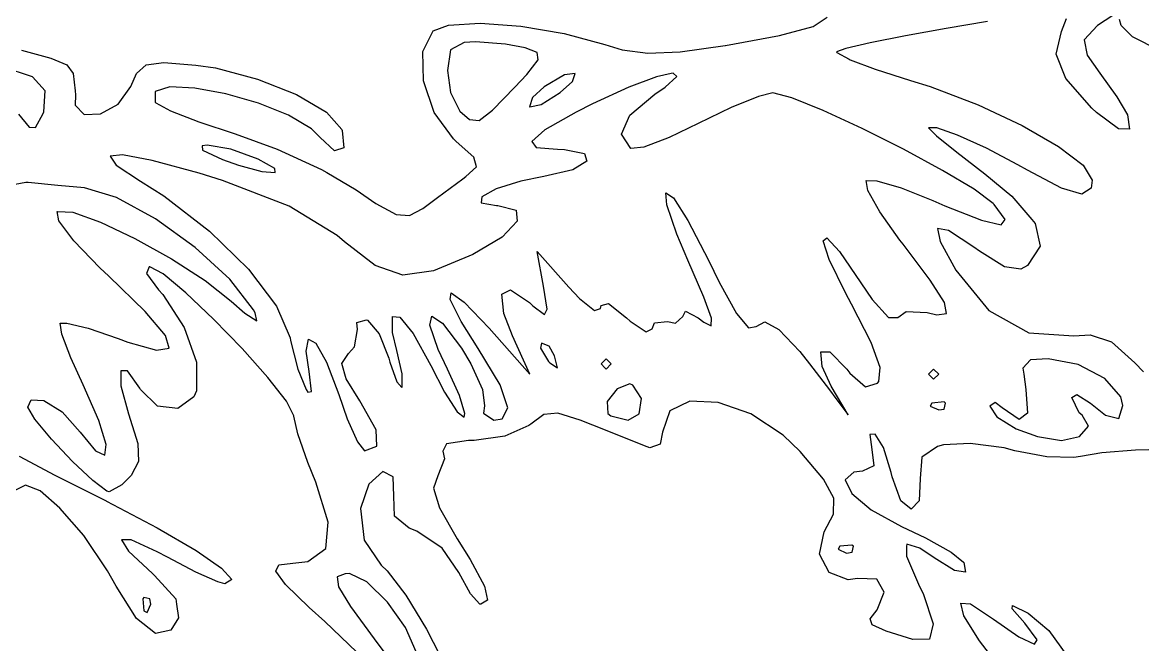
# Model space of a CAD drawing. Extents: x 111.7 to 189.1, y -142.8 to -74.9.
# Drawn here: x 150.46 to 161.72, y -118.31 to -112.05 of the extents above; entities that cross this region are included whole.
import ezdxf

# ---------------------------------------------------------------- set-up
doc = ezdxf.new("R2010")
doc.units = 0
doc.layers.add('BLACK', color=7, linetype='CONTINUOUS')

msp = doc.modelspace()

# ---------------------------------------------------------------- linework, layer by layer
at = {"layer": 'BLACK', "linetype": 'CONTINUOUS'}
for p, q in [((158.407, -112.088), (158.546, -111.996)), ((161.418, -111.979), (161.262, -112.078)), ((154.587, -112.132), (154.741, -112.076)), ((154.741, -112.076), (155.059, -112.056)), ((155.059, -112.056), (155.467, -112.086)), ((155.467, -112.086), (155.904, -112.159)), ((158.067, -112.181), (158.407, -112.088)), ((159.742, -112.109), (159.333, -112.184)), ((160.157, -112.037), (159.742, -112.109)), ((160.902, -112.14), (160.953, -112.009)), ((161.262, -112.078), (161.128, -112.224)), ((161.5, -112.08), (161.483, -112.017)), ((161.613, -112.192), (161.5, -112.08)), ((154.482, -112.339), (154.587, -112.132)), ((155.904, -112.159), (156.313, -112.271)), ((157.524, -112.28), (158.067, -112.181)), ((159.333, -112.184), (158.98, -112.254)), ((160.848, -112.368), (160.902, -112.14)), ((161.887, -112.33), (161.613, -112.192)), ((150.451, -112.326), (150.747, -112.406)), ((154.763, -112.322), (154.732, -112.531)), ((154.898, -112.249), (154.763, -112.322)), ((155.014, -112.244), (154.898, -112.249)), ((155.314, -112.267), (155.014, -112.244)), ((155.512, -112.303), (155.314, -112.267)), ((155.634, -112.349), (155.512, -112.303)), ((156.313, -112.271), (156.487, -112.323)), ((156.487, -112.323), (156.746, -112.357)), ((157.068, -112.343), (157.522, -112.28)), ((157.522, -112.28), (157.524, -112.28)), ((158.733, -112.311), (158.639, -112.345)), ((158.98, -112.254), (158.733, -112.311)), ((161.128, -112.224), (161.159, -112.377)), ((150.747, -112.406), (150.905, -112.473)), ((154.491, -112.636), (154.482, -112.339)), ((155.528, -112.572), (155.643, -112.423)), ((155.643, -112.423), (155.634, -112.349)), ((156.746, -112.357), (157.068, -112.343)), ((158.639, -112.345), (158.643, -112.352)), ((158.643, -112.352), (158.766, -112.418)), ((158.766, -112.418), (158.779, -112.423)), ((158.779, -112.423), (159.029, -112.517)), ((160.944, -112.613), (160.848, -112.368)), ((161.159, -112.377), (161.286, -112.557)), ((150.562, -112.595), (150.258, -112.493)), ((150.905, -112.473), (150.971, -112.562)), ((151.607, -112.561), (151.703, -112.473)), ((151.703, -112.473), (151.881, -112.451)), ((151.881, -112.451), (152.202, -112.477)), ((152.202, -112.477), (152.399, -112.506)), ((152.399, -112.506), (152.822, -112.617)), ((154.732, -112.531), (154.763, -112.753)), ((157, -112.557), (156.98, -112.561)), ((157.036, -112.591), (157, -112.557)), ((159.029, -112.517), (159.385, -112.631)), ((161.286, -112.557), (161.456, -112.797)), ((150.69, -112.735), (150.562, -112.595)), ((150.971, -112.562), (150.99, -112.735)), ((151.549, -112.692), (151.607, -112.561)), ((152.822, -112.617), (153.213, -112.774)), ((154.599, -112.953), (154.491, -112.636)), ((155.409, -112.7), (155.528, -112.572)), ((155.908, -112.576), (155.703, -112.697)), ((155.864, -112.752), (155.987, -112.641)), ((156.014, -112.561), (155.908, -112.576)), ((155.987, -112.641), (156.014, -112.561)), ((156.831, -112.594), (156.552, -112.699)), ((156.98, -112.561), (156.831, -112.594)), ((156.917, -112.7), (157.036, -112.591)), ((159.385, -112.631), (159.581, -112.694)), ((161.206, -112.911), (160.944, -112.613)), ((150.675, -112.947), (150.69, -112.735)), ((150.99, -112.735), (150.995, -112.776)), ((150.995, -112.776), (150.99, -112.88)), ((151.422, -112.87), (151.549, -112.692)), ((151.941, -112.697), (151.794, -112.741)), ((151.794, -112.741), (151.794, -112.849)), ((152.193, -112.708), (151.941, -112.697)), ((152.505, -112.766), (152.193, -112.708)), ((152.833, -112.859), (152.505, -112.766)), ((153.213, -112.774), (153.515, -112.952)), ((154.763, -112.753), (154.855, -112.942)), ((155.185, -112.932), (155.409, -112.7)), ((155.703, -112.697), (155.586, -112.804)), ((155.673, -112.874), (155.864, -112.752)), ((156.552, -112.699), (156.188, -112.868)), ((156.564, -112.98), (156.814, -112.769)), ((156.814, -112.769), (156.917, -112.7)), ((158.002, -112.757), (157.858, -112.793)), ((158.191, -112.805), (158.002, -112.757)), ((159.581, -112.694), (160.063, -112.878)), ((150.99, -112.88), (151.081, -112.973)), ((151.245, -112.967), (151.422, -112.87)), ((151.794, -112.849), (151.802, -112.858)), ((151.802, -112.858), (151.949, -112.938)), ((153.135, -112.98), (152.833, -112.859)), ((155.586, -112.804), (155.556, -112.896)), ((155.556, -112.896), (155.558, -112.898)), ((155.558, -112.898), (155.673, -112.874)), ((156.188, -112.868), (156.023, -112.952)), ((157.858, -112.793), (157.582, -112.904)), ((158.507, -112.933), (158.191, -112.805)), ((160.063, -112.878), (160.506, -113.085)), ((161.456, -112.797), (161.563, -112.978)), ((150.421, -112.971), (150.529, -113.102)), ((150.591, -113.104), (150.67, -112.963)), ((150.67, -112.963), (150.675, -112.947)), ((151.081, -112.973), (151.245, -112.967)), ((151.949, -112.938), (152.232, -113.048)), ((153.365, -113.119), (153.135, -112.98)), ((153.515, -112.952), (153.67, -113.126)), ((154.791, -113.219), (154.599, -112.953)), ((154.855, -112.942), (154.951, -113.025)), ((155.049, -113.033), (155.185, -112.932)), ((156.023, -112.952), (155.71, -113.129)), ((156.48, -113.173), (156.564, -112.98)), ((157.582, -112.904), (157.251, -113.066)), ((158.898, -113.114), (158.507, -112.933)), ((161.252, -112.955), (161.206, -112.911)), ((161.473, -113.119), (161.252, -112.955)), ((161.563, -112.978), (161.584, -113.121)), ((150.529, -113.102), (150.591, -113.104)), ((152.232, -113.048), (152.598, -113.168)), ((153.451, -113.206), (153.365, -113.119)), ((154.951, -113.025), (155.049, -113.033)), ((157.251, -113.066), (156.959, -113.206)), ((159.315, -113.324), (158.898, -113.114)), ((159.647, -113.107), (159.565, -113.107)), ((159.565, -113.107), (159.565, -113.108)), ((159.565, -113.108), (159.646, -113.188)), ((159.857, -113.183), (159.647, -113.107)), ((160.506, -113.085), (160.871, -113.295)), ((161.584, -113.121), (161.473, -113.119)), ((152.598, -113.168), (153.019, -113.321)), ((153.597, -113.34), (153.451, -113.206)), ((153.67, -113.126), (153.673, -113.135)), ((153.673, -113.135), (153.689, -113.31)), ((154.819, -113.244), (154.791, -113.219)), ((155.71, -113.129), (155.58, -113.244)), ((156.573, -113.317), (156.48, -113.173)), ((156.959, -113.206), (156.705, -113.302)), ((159.646, -113.188), (159.849, -113.353)), ((160.146, -113.314), (159.857, -113.183)), ((152.315, -113.284), (152.266, -113.288)), ((152.266, -113.288), (152.27, -113.334)), ((152.27, -113.334), (152.469, -113.426)), ((152.554, -113.324), (152.315, -113.284)), ((152.829, -113.422), (152.554, -113.324)), ((153.019, -113.321), (153.466, -113.526)), ((153.689, -113.31), (153.597, -113.34)), ((154.995, -113.403), (154.819, -113.244)), ((155.58, -113.244), (155.624, -113.306)), ((155.624, -113.306), (155.837, -113.324)), ((155.837, -113.324), (155.907, -113.325)), ((155.907, -113.325), (156.108, -113.365)), ((156.705, -113.302), (156.573, -113.317)), ((159.707, -113.536), (159.315, -113.324)), ((160.462, -113.479), (160.146, -113.314)), ((160.871, -113.295), (161.119, -113.485)), ((151.465, -113.378), (151.342, -113.394)), ((151.342, -113.394), (151.401, -113.484)), ((151.764, -113.435), (151.465, -113.378)), ((152.236, -113.565), (151.764, -113.435)), ((152.469, -113.426), (152.63, -113.483)), ((152.998, -113.516), (152.829, -113.422)), ((155.023, -113.499), (154.995, -113.403)), ((156.132, -113.442), (155.991, -113.529)), ((156.108, -113.365), (156.132, -113.442)), ((159.849, -113.353), (160.13, -113.571)), ((151.401, -113.484), (151.647, -113.646)), ((152.471, -113.638), (152.236, -113.565)), ((152.63, -113.483), (152.866, -113.547)), ((152.866, -113.547), (152.999, -113.558)), ((152.999, -113.558), (152.998, -113.516)), ((153.466, -113.526), (153.52, -113.558)), ((153.52, -113.558), (153.813, -113.731)), ((154.917, -113.598), (155.023, -113.499)), ((155.991, -113.529), (155.699, -113.599)), ((160.024, -113.726), (159.707, -113.536)), ((160.13, -113.571), (160.403, -113.796)), ((160.56, -113.535), (160.462, -113.479)), ((160.902, -113.716), (160.56, -113.535)), ((161.119, -113.485), (161.21, -113.633)), ((150.495, -113.657), (150.298, -113.695)), ((150.518, -113.659), (150.495, -113.657)), ((150.817, -113.689), (150.518, -113.659)), ((151.647, -113.646), (151.88, -113.793)), ((153.14, -113.896), (152.471, -113.638)), ((154.63, -113.808), (154.886, -113.621)), ((154.886, -113.621), (154.917, -113.598)), ((155.467, -113.644), (155.221, -113.722)), ((155.699, -113.599), (155.467, -113.644)), ((158.954, -113.737), (158.939, -113.637)), ((158.939, -113.637), (159.045, -113.64)), ((159.045, -113.64), (159.29, -113.711)), ((161.21, -113.633), (161.198, -113.715)), ((151.085, -113.713), (150.817, -113.689)), ((151.407, -113.81), (151.085, -113.713)), ((151.88, -113.793), (152.34, -114.146)), ((153.813, -113.731), (154.012, -113.869)), ((155.221, -113.722), (155.078, -113.801)), ((156.935, -113.882), (156.927, -113.761)), ((156.927, -113.761), (157.001, -113.813)), ((159.075, -113.952), (158.954, -113.737)), ((159.29, -113.711), (159.608, -113.838)), ((160.214, -113.868), (160.024, -113.726)), ((160.403, -113.796), (160.602, -114.029)), ((161.106, -113.775), (160.902, -113.716)), ((161.198, -113.715), (161.106, -113.775)), ((151.797, -114.024), (151.407, -113.81)), ((153.622, -114.191), (153.14, -113.896)), ((154.012, -113.869), (154.214, -113.981)), ((154.482, -113.918), (154.63, -113.808)), ((155.078, -113.801), (155.069, -113.863)), ((155.069, -113.863), (155.225, -113.888)), ((155.225, -113.888), (155.238, -113.888)), ((155.238, -113.888), (155.42, -113.935)), ((157.036, -114.177), (156.935, -113.882)), ((157.001, -113.813), (157.147, -114.039)), ((159.608, -113.838), (159.73, -113.891)), ((159.73, -113.891), (160.096, -114.036)), ((160.224, -113.879), (160.214, -113.868)), ((160.334, -114.029), (160.224, -113.879)), ((150.81, -113.949), (150.811, -113.948)), ((150.827, -114.045), (150.81, -113.949)), ((150.811, -113.948), (150.968, -113.957)), ((150.968, -113.957), (151.244, -114.056)), ((154.214, -113.981), (154.351, -113.991)), ((154.351, -113.991), (154.482, -113.918)), ((155.42, -113.935), (155.431, -114.048)), ((159.278, -114.237), (159.075, -113.952)), ((150.978, -114.244), (150.827, -114.045)), ((151.244, -114.056), (151.59, -114.221)), ((152.196, -114.312), (151.797, -114.024)), ((155.431, -114.048), (155.282, -114.206)), ((157.147, -114.039), (157.353, -114.439)), ((159.765, -114.142), (159.654, -114.121)), ((159.654, -114.121), (159.681, -114.252)), ((160.096, -114.036), (160.294, -114.082)), ((160.294, -114.082), (160.334, -114.029)), ((160.602, -114.029), (160.637, -114.071)), ((160.637, -114.071), (160.687, -114.299)), ((151.239, -114.515), (150.978, -114.244)), ((151.59, -114.221), (151.958, -114.425)), ((152.34, -114.146), (152.731, -114.529)), ((153.697, -114.255), (153.622, -114.191)), ((155.282, -114.206), (154.986, -114.382)), ((157.146, -114.439), (157.036, -114.177)), ((158.507, -114.245), (158.542, -114.215)), ((158.568, -114.433), (158.507, -114.245)), ((158.542, -114.215), (158.67, -114.352)), ((159.31, -114.279), (159.278, -114.237)), ((160.02, -114.308), (159.765, -114.142)), ((152.544, -114.631), (152.196, -114.312)), ((154.006, -114.494), (153.697, -114.255)), ((155.697, -114.702), (155.632, -114.351)), ((155.632, -114.351), (155.949, -114.711)), ((158.67, -114.352), (158.885, -114.668)), ((159.583, -114.639), (159.31, -114.279)), ((159.681, -114.252), (159.838, -114.538)), ((160.077, -114.349), (160.02, -114.308)), ((160.33, -114.507), (160.077, -114.349)), ((160.687, -114.299), (160.559, -114.491)), ((151.958, -114.425), (152.297, -114.643)), ((154.986, -114.382), (154.592, -114.547)), ((157.307, -114.811), (157.146, -114.439)), ((157.353, -114.439), (157.462, -114.66)), ((158.73, -114.769), (158.568, -114.433)), ((151.328, -114.599), (151.239, -114.515)), ((151.733, -114.506), (151.707, -114.572)), ((151.707, -114.572), (151.828, -114.737)), ((151.74, -114.505), (151.733, -114.506)), ((151.876, -114.578), (151.74, -114.505)), ((152.103, -114.767), (151.876, -114.578)), ((152.731, -114.529), (153.014, -114.9)), ((154.282, -114.589), (154.006, -114.494)), ((154.592, -114.547), (154.282, -114.589)), ((159.838, -114.538), (160.172, -114.944)), ((160.494, -114.528), (160.33, -114.507)), ((160.559, -114.491), (160.494, -114.528)), ((151.695, -114.956), (151.328, -114.599)), ((152.297, -114.643), (152.559, -114.85)), ((152.783, -114.938), (152.544, -114.631)), ((157.462, -114.66), (157.636, -114.975)), ((158.885, -114.668), (158.998, -114.835)), ((159.727, -114.865), (159.583, -114.639)), ((151.828, -114.737), (151.87, -114.784)), ((151.87, -114.784), (152.087, -115.117)), ((152.381, -115.031), (152.103, -114.767)), ((154.757, -114.835), (154.769, -114.769)), ((154.769, -114.769), (154.9, -114.863)), ((155.276, -114.78), (155.364, -114.739)), ((155.297, -114.974), (155.276, -114.78)), ((155.364, -114.739), (155.554, -114.865)), ((155.733, -114.931), (155.697, -114.702)), ((155.949, -114.711), (156.058, -114.826)), ((157.384, -115.023), (157.307, -114.811)), ((158.79, -114.88), (158.73, -114.769)), ((152.559, -114.85), (152.696, -114.972)), ((153.014, -114.9), (153.15, -115.221)), ((154.868, -115.055), (154.757, -114.835)), ((154.9, -114.863), (155.149, -115.122)), ((155.554, -114.865), (155.59, -114.897)), ((155.59, -114.897), (155.706, -114.986)), ((156.058, -114.826), (156.21, -114.945)), ((156.27, -114.924), (156.274, -114.895)), ((156.274, -114.895), (156.349, -114.876)), ((156.349, -114.876), (156.531, -115.02)), ((158.989, -115.268), (158.79, -114.88)), ((158.998, -114.835), (159.163, -115.016)), ((159.746, -114.976), (159.727, -114.865)), ((151.897, -115.196), (151.695, -114.956)), ((152.668, -115.329), (152.381, -115.031)), ((152.696, -114.972), (152.815, -115.048)), ((152.8, -114.968), (152.783, -114.938)), ((152.815, -115.048), (152.8, -114.968)), ((154.18, -115.167), (154.178, -115.005)), ((154.178, -115.005), (154.252, -115.011)), ((154.252, -115.011), (154.386, -115.178)), ((154.555, -115.093), (154.573, -115.001)), ((154.573, -115.001), (154.681, -115.074)), ((155.384, -115.201), (155.297, -114.974)), ((155.706, -114.986), (155.733, -114.931)), ((156.21, -114.945), (156.27, -114.924)), ((156.531, -115.02), (156.566, -115.052)), ((157.022, -115.071), (157.097, -115.004)), ((157.097, -115.004), (157.122, -114.953)), ((157.122, -114.953), (157.251, -115.02)), ((157.251, -115.02), (157.306, -115.063)), ((157.382, -115.098), (157.384, -115.023)), ((157.636, -114.975), (157.756, -115.12)), ((159.163, -115.016), (159.258, -115.017)), ((159.258, -115.017), (159.34, -114.956)), ((159.34, -114.956), (159.552, -114.964)), ((159.552, -114.964), (159.649, -114.99)), ((159.649, -114.99), (159.746, -114.976)), ((160.172, -114.944), (160.573, -115.17)), ((150.839, -115.073), (150.906, -115.071)), ((150.855, -115.183), (150.839, -115.073)), ((150.906, -115.071), (151.121, -115.124)), ((151.121, -115.124), (151.421, -115.227)), ((152.087, -115.117), (152.21, -115.466)), ((153.798, -115.311), (153.828, -115.135)), ((153.821, -115.065), (153.917, -115.039)), ((153.828, -115.135), (153.821, -115.065)), ((153.917, -115.039), (153.927, -115.044)), ((153.927, -115.044), (154.045, -115.18)), ((154.638, -115.336), (154.555, -115.093)), ((154.681, -115.074), (154.872, -115.325)), ((155.04, -115.328), (154.868, -115.055)), ((155.149, -115.122), (155.56, -115.585)), ((156.566, -115.052), (156.727, -115.161)), ((156.727, -115.161), (156.788, -115.129)), ((156.788, -115.129), (156.81, -115.068)), ((156.81, -115.068), (156.943, -115.057)), ((156.943, -115.057), (157.022, -115.071)), ((157.306, -115.063), (157.382, -115.098)), ((157.756, -115.12), (157.832, -115.107)), ((157.832, -115.107), (157.919, -115.058)), ((157.919, -115.058), (158.061, -115.135)), ((158.061, -115.135), (158.272, -115.358)), ((150.945, -115.421), (150.855, -115.183)), ((151.421, -115.227), (151.521, -115.264)), ((151.935, -115.325), (151.897, -115.196)), ((153.15, -115.221), (153.155, -115.247)), ((153.155, -115.247), (153.228, -115.536)), ((153.313, -115.354), (153.336, -115.233)), ((153.336, -115.233), (153.41, -115.275)), ((154.045, -115.18), (154.142, -115.423)), ((154.223, -115.348), (154.18, -115.167)), ((154.386, -115.178), (154.564, -115.5)), ((155.56, -115.585), (155.384, -115.201)), ((160.573, -115.17), (161.025, -115.2)), ((161.025, -115.2), (161.19, -115.19)), ((161.19, -115.19), (161.405, -115.261)), ((161.405, -115.261), (161.638, -115.472)), ((151.521, -115.264), (151.809, -115.345)), ((151.809, -115.345), (151.935, -115.325)), ((152.926, -115.618), (152.668, -115.329)), ((153.34, -115.559), (153.313, -115.354)), ((153.41, -115.275), (153.517, -115.466)), ((153.737, -115.379), (153.798, -115.311)), ((154.275, -115.583), (154.223, -115.348)), ((154.733, -115.536), (154.638, -115.336)), ((154.872, -115.325), (154.967, -115.482)), ((155.26, -115.693), (155.04, -115.328)), ((155.677, -115.274), (155.666, -115.323)), ((155.666, -115.323), (155.747, -115.458)), ((155.754, -115.305), (155.677, -115.274)), ((155.805, -115.401), (155.754, -115.305)), ((158.272, -115.358), (158.368, -115.482)), ((158.495, -115.509), (158.483, -115.362)), ((158.483, -115.362), (158.573, -115.362)), ((158.573, -115.362), (158.744, -115.535)), ((159.078, -115.518), (158.989, -115.268)), ((151.071, -115.694), (150.945, -115.421)), ((152.21, -115.466), (152.208, -115.753)), ((153.517, -115.466), (153.638, -115.791)), ((153.67, -115.477), (153.737, -115.379)), ((153.713, -115.632), (153.67, -115.477)), ((154.142, -115.423), (154.153, -115.465)), ((154.153, -115.465), (154.222, -115.661)), ((154.967, -115.482), (155.082, -115.739)), ((155.747, -115.458), (155.761, -115.472)), ((155.761, -115.472), (155.836, -115.521)), ((155.836, -115.521), (155.805, -115.401)), ((156.326, -115.431), (156.274, -115.482)), ((156.274, -115.482), (156.313, -115.521)), ((156.377, -115.482), (156.326, -115.431)), ((156.326, -115.534), (156.377, -115.482)), ((158.368, -115.482), (158.57, -115.743)), ((160.589, -115.443), (160.512, -115.524)), ((160.768, -115.431), (160.589, -115.443)), ((161.07, -115.488), (160.768, -115.431)), ((161.638, -115.472), (161.726, -115.562)), ((151.516, -115.551), (151.448, -115.551)), ((151.448, -115.551), (151.448, -115.704)), ((151.64, -115.727), (151.516, -115.551)), ((153.228, -115.536), (153.31, -115.739)), ((153.365, -115.761), (153.34, -115.559)), ((154.276, -115.714), (154.275, -115.583)), ((154.564, -115.5), (154.703, -115.765)), ((154.851, -115.799), (154.733, -115.536)), ((156.313, -115.521), (156.326, -115.534)), ((158.588, -115.705), (158.495, -115.509)), ((158.744, -115.535), (158.775, -115.576)), ((158.775, -115.576), (158.93, -115.712)), ((159.066, -115.658), (159.078, -115.518)), ((159.616, -115.534), (159.565, -115.585)), ((159.565, -115.585), (159.616, -115.637)), ((159.668, -115.585), (159.616, -115.534)), ((159.616, -115.637), (159.668, -115.585)), ((160.512, -115.524), (160.521, -115.585)), ((160.521, -115.585), (160.542, -115.739)), ((161.336, -115.629), (161.07, -115.488)), ((151.228, -116.051), (151.071, -115.694)), ((151.448, -115.704), (151.526, -115.986)), ((153.113, -115.857), (152.926, -115.618)), ((153.851, -115.855), (153.713, -115.632)), ((154.222, -115.661), (154.273, -115.718)), ((155.339, -115.924), (155.26, -115.693)), ((156.565, -115.684), (156.436, -115.734)), ((156.594, -115.695), (156.565, -115.684)), ((156.68, -115.83), (156.594, -115.695)), ((158.758, -115.996), (158.588, -115.705)), ((158.93, -115.712), (159.051, -115.677)), ((159.051, -115.677), (159.066, -115.658)), ((161.498, -115.813), (161.336, -115.629)), ((151.647, -115.739), (151.64, -115.727)), ((151.817, -115.906), (151.647, -115.739)), ((152.181, -115.813), (152.021, -115.931)), ((152.208, -115.753), (152.181, -115.813)), ((153.31, -115.739), (153.328, -115.766)), ((153.328, -115.766), (153.365, -115.761)), ((153.638, -115.791), (153.723, -116.034)), ((154.273, -115.718), (154.276, -115.714)), ((154.703, -115.765), (154.829, -115.963)), ((154.904, -115.98), (154.851, -115.799)), ((155.082, -115.739), (155.102, -115.903)), ((156.436, -115.734), (156.337, -115.861)), ((158.57, -115.743), (158.635, -115.83)), ((160.542, -115.739), (160.542, -115.74)), ((160.542, -115.74), (160.559, -115.977)), ((161.005, -115.82), (161.054, -115.789)), ((161.08, -115.975), (161.005, -115.82)), ((161.054, -115.789), (161.193, -115.878)), ((161.519, -115.899), (161.498, -115.813)), ((150.516, -115.919), (150.548, -115.843)), ((150.584, -116.039), (150.516, -115.919)), ((150.548, -115.843), (150.676, -115.85)), ((150.676, -115.85), (150.858, -115.966)), ((152.021, -115.931), (151.817, -115.906)), ((153.189, -116.004), (153.113, -115.857)), ((154.015, -116.146), (153.851, -115.855)), ((155.102, -115.903), (155.093, -115.978)), ((155.28, -116.034), (155.339, -115.924)), ((156.337, -115.861), (156.344, -115.98)), ((156.656, -115.984), (156.68, -115.83)), ((157.168, -115.858), (156.967, -115.955)), ((157.452, -115.87), (157.168, -115.858)), ((157.778, -115.986), (157.452, -115.87)), ((158.635, -115.83), (158.758, -115.996)), ((159.599, -115.876), (159.583, -115.907)), ((159.583, -115.907), (159.668, -115.945)), ((159.721, -115.864), (159.599, -115.876)), ((159.736, -115.876), (159.721, -115.864)), ((159.722, -115.938), (159.736, -115.876)), ((160.225, -115.876), (160.182, -115.908)), ((160.182, -115.908), (160.252, -116.013)), ((160.234, -115.87), (160.225, -115.876)), ((160.305, -115.924), (160.234, -115.87)), ((160.476, -116.042), (160.305, -115.924)), ((161.193, -115.878), (161.342, -115.997)), ((161.477, -116.033), (161.519, -115.899)), ((150.751, -116.239), (150.584, -116.039)), ((150.858, -115.966), (151.042, -116.169)), ((151.526, -115.986), (151.619, -116.282)), ((153.189, -116.008), (153.189, -116.004)), ((153.228, -116.187), (153.189, -116.008)), ((153.723, -116.034), (153.826, -116.267)), ((154.829, -115.963), (154.898, -116.019)), ((154.898, -116.019), (154.904, -115.98)), ((155.093, -115.978), (155.198, -116.048)), ((155.198, -116.048), (155.28, -116.034)), ((155.699, -115.991), (155.568, -116.087)), ((155.841, -115.977), (155.699, -115.991)), ((156.066, -116.047), (155.841, -115.977)), ((156.193, -116.098), (156.066, -116.047)), ((156.344, -115.98), (156.374, -116.003)), ((156.374, -116.003), (156.548, -116.048)), ((156.548, -116.048), (156.656, -115.984)), ((156.967, -115.955), (156.891, -116.169)), ((158.104, -116.2), (157.778, -115.986)), ((159.668, -115.945), (159.722, -115.938)), ((160.252, -116.013), (160.444, -116.134)), ((160.559, -115.977), (160.476, -116.042)), ((161.109, -115.997), (161.08, -115.975)), ((161.172, -116.109), (161.109, -115.997)), ((161.342, -115.997), (161.477, -116.033)), ((151.3, -116.293), (151.228, -116.051)), ((154.023, -116.31), (154.015, -116.146)), ((155.549, -116.103), (155.307, -116.21)), ((155.568, -116.087), (155.549, -116.103)), ((156.487, -116.217), (156.193, -116.098)), ((160.444, -116.134), (160.66, -116.211)), ((161.081, -116.212), (161.172, -116.109)), ((150.963, -116.463), (150.751, -116.239)), ((151.042, -116.169), (151.195, -116.355)), ((153.327, -116.474), (153.228, -116.187)), ((153.826, -116.267), (153.897, -116.356)), ((154.944, -116.254), (154.723, -116.287)), ((155, -116.254), (154.944, -116.254)), ((155.307, -116.21), (155, -116.254)), ((156.711, -116.306), (156.487, -116.217)), ((156.891, -116.169), (156.868, -116.289)), ((158.274, -116.364), (158.104, -116.2)), ((159.028, -116.188), (158.975, -116.193)), ((158.975, -116.193), (158.995, -116.343)), ((159.113, -116.323), (159.028, -116.188)), ((160.66, -116.211), (160.901, -116.254)), ((160.901, -116.254), (161.081, -116.212)), ((151.195, -116.355), (151.289, -116.401)), ((151.289, -116.401), (151.3, -116.293)), ((151.619, -116.282), (151.627, -116.465)), ((153.897, -116.356), (154.023, -116.31)), ((154.723, -116.287), (154.683, -116.361)), ((154.683, -116.361), (154.701, -116.436)), ((156.763, -116.327), (156.711, -116.306)), ((156.868, -116.289), (156.763, -116.327)), ((158.51, -116.641), (158.274, -116.364)), ((158.995, -116.343), (159.014, -116.508)), ((159.19, -116.573), (159.113, -116.323)), ((159.654, -116.314), (159.498, -116.42)), ((159.716, -116.296), (159.654, -116.314)), ((159.983, -116.282), (159.716, -116.296)), ((160.324, -116.328), (159.983, -116.282)), ((160.432, -116.355), (160.324, -116.328)), ((160.755, -116.418), (160.432, -116.355)), ((161.308, -116.375), (161.092, -116.413)), ((161.645, -116.35), (161.308, -116.375)), ((161.913, -116.343), (161.645, -116.35)), ((150.428, -116.41), (150.786, -116.601)), ((151.168, -116.655), (150.963, -116.463)), ((151.627, -116.465), (151.552, -116.603)), ((153.407, -116.671), (153.327, -116.474)), ((154.701, -116.436), (154.634, -116.608)), ((159.498, -116.42), (159.481, -116.634)), ((161.026, -116.425), (160.755, -116.418)), ((161.092, -116.413), (161.026, -116.425)), ((150.786, -116.601), (151.3, -116.861)), ((151.552, -116.603), (151.459, -116.697)), ((154.083, -116.565), (153.941, -116.691)), ((154.184, -116.619), (154.083, -116.565)), ((154.634, -116.608), (154.591, -116.733)), ((158.815, -116.571), (158.728, -116.649)), ((158.903, -116.562), (158.815, -116.571)), ((159.014, -116.508), (158.903, -116.562)), ((159.199, -116.619), (159.19, -116.573)), ((150.492, -116.703), (150.365, -116.765)), ((150.638, -116.76), (150.492, -116.703)), ((151.31, -116.761), (151.168, -116.655)), ((151.459, -116.697), (151.332, -116.768)), ((153.534, -117.073), (153.407, -116.671)), ((153.941, -116.691), (153.858, -116.935)), ((154.193, -116.814), (154.184, -116.619)), ((158.615, -116.832), (158.51, -116.641)), ((158.728, -116.649), (158.793, -116.785)), ((159.286, -116.861), (159.199, -116.619)), ((159.481, -116.634), (159.472, -116.86)), ((150.837, -116.932), (150.638, -116.76)), ((151.332, -116.768), (151.31, -116.761)), ((154.198, -117.015), (154.193, -116.814)), ((154.591, -116.733), (154.652, -116.93)), ((158.609, -116.995), (158.615, -116.832)), ((158.793, -116.785), (158.988, -116.951)), ((151.076, -117.209), (150.837, -116.932)), ((151.3, -116.861), (151.306, -116.864)), ((151.306, -116.864), (151.815, -117.131)), ((153.858, -116.935), (153.895, -117.255)), ((154.652, -116.93), (154.83, -117.24)), ((159.392, -116.943), (159.286, -116.861)), ((159.472, -116.86), (159.392, -116.943)), ((154.347, -117.134), (154.198, -117.015)), ((158.517, -117.172), (158.609, -116.995)), ((158.988, -116.951), (159.295, -117.117)), ((151.815, -117.131), (152.206, -117.359)), ((153.508, -117.338), (153.534, -117.073)), ((154.425, -117.164), (154.347, -117.134)), ((154.678, -117.337), (154.425, -117.164)), ((158.468, -117.396), (158.517, -117.172)), ((159.295, -117.117), (159.535, -117.232)), ((151.314, -117.563), (151.076, -117.209)), ((151.553, -117.253), (151.455, -117.253)), ((151.455, -117.253), (151.525, -117.367)), ((151.815, -117.372), (151.553, -117.253)), ((153.895, -117.255), (154.066, -117.507)), ((154.83, -117.24), (154.96, -117.451)), ((159.535, -117.232), (159.791, -117.375)), ((151.525, -117.367), (151.767, -117.591)), ((151.917, -117.427), (151.815, -117.372)), ((152.206, -117.359), (152.461, -117.537)), ((153.329, -117.47), (153.508, -117.338)), ((154.847, -117.58), (154.678, -117.337)), ((158.565, -117.58), (158.468, -117.396)), ((158.674, -117.316), (158.658, -117.347)), ((158.658, -117.347), (158.742, -117.385)), ((158.796, -117.304), (158.674, -117.316)), ((158.742, -117.385), (158.797, -117.377)), ((158.811, -117.316), (158.796, -117.304)), ((158.797, -117.377), (158.811, -117.316)), ((159.345, -117.316), (159.342, -117.416)), ((159.346, -117.296), (159.345, -117.316)), ((159.478, -117.334), (159.346, -117.296)), ((159.622, -117.433), (159.478, -117.334)), ((159.791, -117.375), (159.918, -117.476)), ((152.204, -117.578), (151.917, -117.427)), ((153.007, -117.566), (153.035, -117.503)), ((153.035, -117.503), (153.177, -117.488)), ((153.177, -117.488), (153.329, -117.47)), ((154.066, -117.507), (154.125, -117.562)), ((154.96, -117.451), (155.103, -117.716)), ((159.342, -117.416), (159.464, -117.697)), ((159.825, -117.559), (159.622, -117.433)), ((159.918, -117.476), (159.92, -117.48)), ((159.92, -117.48), (159.937, -117.576)), ((151.401, -117.719), (151.314, -117.563)), ((151.767, -117.591), (151.789, -117.609)), ((151.789, -117.609), (152.002, -117.846)), ((152.423, -117.674), (152.204, -117.578)), ((152.461, -117.537), (152.563, -117.652)), ((153.105, -117.701), (153.007, -117.566)), ((153.704, -117.592), (153.622, -117.625)), ((153.622, -117.625), (153.636, -117.725)), ((153.746, -117.59), (153.704, -117.592)), ((153.921, -117.673), (153.746, -117.59)), ((154.125, -117.562), (154.313, -117.807)), ((154.962, -117.796), (154.847, -117.58)), ((158.759, -117.655), (158.565, -117.58)), ((159.937, -117.576), (159.825, -117.559)), ((151.607, -118.043), (151.401, -117.719)), ((152.495, -117.693), (152.423, -117.674)), ((152.563, -117.652), (152.495, -117.693)), ((153.343, -117.932), (153.105, -117.701)), ((153.636, -117.725), (153.757, -117.923)), ((154.128, -117.877), (153.921, -117.673)), ((155.103, -117.716), (155.135, -117.857)), ((158.851, -117.64), (158.759, -117.655)), ((159.046, -117.648), (158.851, -117.64)), ((159.12, -117.779), (159.046, -117.648)), ((159.464, -117.697), (159.516, -117.803)), ((151.681, -117.83), (151.669, -117.845)), ((151.669, -117.845), (151.681, -117.967)), ((151.742, -117.844), (151.681, -117.83)), ((151.75, -117.899), (151.742, -117.844)), ((152.002, -117.846), (152.009, -117.899)), ((154.313, -117.807), (154.519, -118.149)), ((155.058, -117.898), (154.962, -117.796)), ((159.048, -117.954), (159.12, -117.779)), ((159.516, -117.803), (159.612, -118.096)), ((151.712, -117.984), (151.75, -117.899)), ((152.009, -117.899), (152.028, -118.035)), ((153.498, -118.073), (153.343, -117.932)), ((153.757, -117.923), (153.996, -118.249)), ((154.311, -118.134), (154.128, -117.877)), ((155.065, -117.899), (155.058, -117.898)), ((155.135, -117.857), (155.065, -117.899)), ((158.98, -118.045), (159.048, -117.954)), ((159.92, -118.017), (159.889, -117.89)), ((159.889, -117.89), (159.987, -117.897)), ((159.987, -117.897), (160.217, -118.048)), ((160.407, -117.944), (160.41, -117.913)), ((160.532, -118.09), (160.407, -117.944)), ((160.41, -117.913), (160.566, -117.99)), ((151.796, -118.193), (151.607, -118.043)), ((151.681, -117.967), (151.712, -117.984)), ((152.028, -118.035), (151.951, -118.16)), ((153.82, -118.38), (153.498, -118.073)), ((158.998, -118.106), (158.98, -118.045)), ((160.077, -118.267), (159.92, -118.017)), ((160.217, -118.048), (160.473, -118.226)), ((160.566, -117.99), (160.773, -118.162)), ((151.951, -118.16), (151.796, -118.193)), ((154.417, -118.378), (154.311, -118.134)), ((154.519, -118.149), (154.717, -118.534)), ((159.139, -118.169), (158.998, -118.106)), ((159.407, -118.254), (159.139, -118.169)), ((159.612, -118.096), (159.576, -118.25)), ((160.655, -118.256), (160.532, -118.09)), ((160.773, -118.162), (160.955, -118.416)), ((153.996, -118.249), (154.183, -118.5)), ((159.576, -118.25), (159.407, -118.254)), ((160.357, -118.628), (160.077, -118.267)), ((160.473, -118.226), (160.629, -118.301)), ((160.629, -118.301), (160.655, -118.256))]:
    msp.add_line(p, q, dxfattribs=at)

doc.saveas('drawing.dxf')
